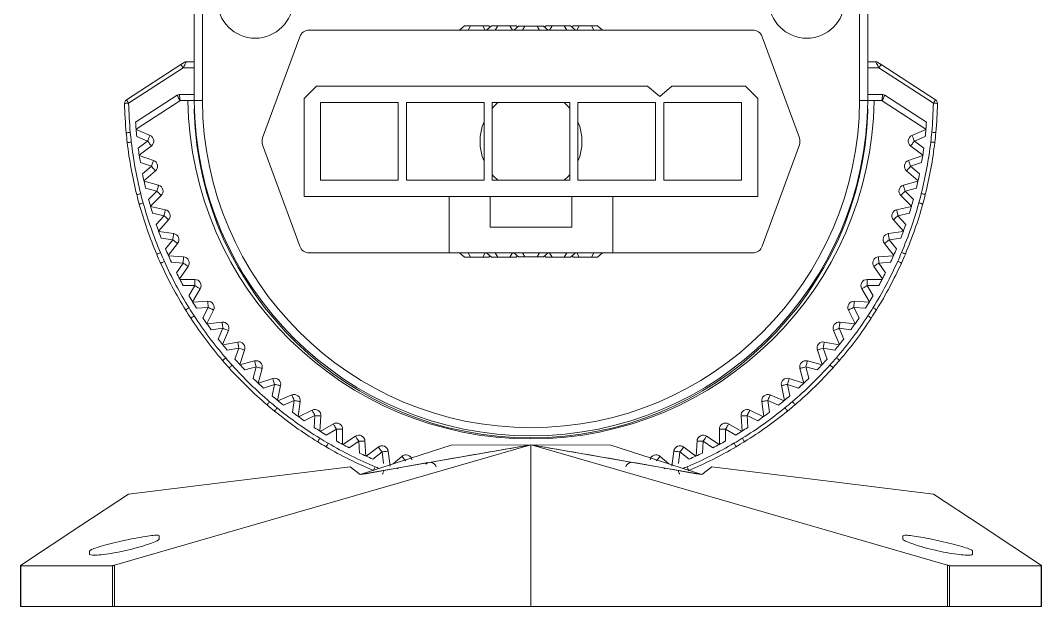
# Model space of a CAD drawing. Header units: inches. Extents: x 0.1 to 20.2, y 3.3 to 17.2.
# Drawn here: x 1.34 to 3.308, y 14.633 to 15.762 of the extents above; entities that cross this region are included whole.
import ezdxf

# ---------------------------------------------------------------- set-up
doc = ezdxf.new("R2010")
doc.units = ezdxf.units.IN
doc.header["$MEASUREMENT"] = 0
doc.layers.add('Graze 2.0 Int', color=7, linetype='Continuous')

msp = doc.modelspace()

# ---------------------------------------------------------------- linework, layer by layer
at = {"layer": 'Graze 2.0 Int', "color": 253, "linetype": 'Continuous', "lineweight": 15}
for p, q in [((1.674707, 15.607432), (1.674707, 15.90863)), ((1.690455, 15.906667), (1.690455, 15.607511)), ((2.956814, 15.607432), (2.956814, 15.906667)), ((2.972562, 15.90863), (2.972562, 15.607432)), ((2.195272, 15.751442), (2.185823, 15.743259)), ((2.195272, 15.751442), (2.207091, 15.751442)), ((2.207091, 15.751442), (2.202367, 15.743259)), ((2.207091, 15.751442), (2.230729, 15.751442)), ((2.230729, 15.751442), (2.235454, 15.743259)), ((2.230729, 15.751442), (2.242548, 15.751442)), ((2.247674, 15.751506), (2.23815, 15.743259)), ((2.245074, 15.749255), (2.242548, 15.751442)), ((2.247674, 15.751506), (2.259473, 15.751506)), ((2.259473, 15.751506), (2.254711, 15.743259)), ((2.259473, 15.751506), (2.283072, 15.751506)), ((2.283072, 15.751506), (2.287833, 15.743259)), ((2.283072, 15.751506), (2.294871, 15.751506)), ((2.299737, 15.751021), (2.290774, 15.743259)), ((2.297584, 15.749156), (2.294871, 15.751506)), ((2.299737, 15.751021), (2.311686, 15.751021)), ((2.311686, 15.751021), (2.307204, 15.743259)), ((2.311686, 15.751021), (2.335583, 15.751021)), ((2.335583, 15.751021), (2.340065, 15.743259)), ((2.335583, 15.751021), (2.347532, 15.751021)), ((2.356495, 15.743259), (2.347532, 15.751021)), ((2.352398, 15.751506), (2.349685, 15.749156)), ((2.352398, 15.751506), (2.364198, 15.751506)), ((2.364198, 15.751506), (2.359436, 15.743259)), ((2.364198, 15.751506), (2.387796, 15.751506)), ((2.387796, 15.751506), (2.392558, 15.743259)), ((2.387796, 15.751506), (2.399595, 15.751506)), ((2.409119, 15.743259), (2.399595, 15.751506)), ((2.404721, 15.751442), (2.402195, 15.749255)), ((2.404721, 15.751442), (2.41654, 15.751442)), ((2.41654, 15.751442), (2.411815, 15.743259)), ((2.41654, 15.751442), (2.440178, 15.751442)), ((2.440178, 15.751442), (2.444903, 15.743259)), ((2.440178, 15.751442), (2.451997, 15.751442)), ((2.461446, 15.743259), (2.451997, 15.751442)), ((1.877954, 15.730355), (1.806438, 15.535474)), ((2.750835, 15.743259), (1.896434, 15.743259)), ((2.840831, 15.535474), (2.769315, 15.730355)), ((1.543901, 15.608851), (1.648885, 15.677028)), ((1.653173, 15.670424), (1.54819, 15.602247)), ((1.648885, 15.677028), (1.654947, 15.680965)), ((1.674707, 15.670424), (1.653173, 15.670424)), ((1.659236, 15.682235), (1.674707, 15.682235)), ((2.972562, 15.682235), (2.988033, 15.682235)), ((2.994096, 15.670424), (2.972562, 15.670424)), ((2.992322, 15.680965), (2.998384, 15.677028)), ((3.09908, 15.602247), (2.994096, 15.670424)), ((2.998384, 15.677028), (3.103368, 15.608851)), ((1.910249, 15.634991), (1.886627, 15.611369)), ((1.910249, 15.634991), (2.548044, 15.634991)), ((2.571666, 15.61517), (2.548044, 15.634991)), ((2.595288, 15.634991), (2.571666, 15.61517)), ((2.595288, 15.634991), (2.73702, 15.634991)), ((2.760642, 15.611369), (2.73702, 15.634991)), ((1.561578, 15.566005), (1.64173, 15.618056)), ((1.646726, 15.607218), (1.562599, 15.552585)), ((1.64173, 15.618056), (1.645738, 15.619243)), ((1.645738, 15.619243), (1.674707, 15.619243)), ((1.64745, 15.607432), (1.646726, 15.607218)), ((1.674707, 15.607432), (1.64745, 15.607432)), ((1.886627, 15.422393), (1.886627, 15.611369)), ((2.760642, 15.611369), (2.760642, 15.422393)), ((2.956814, 15.607432), (2.972562, 15.607432)), ((2.972562, 15.619243), (3.001532, 15.619243)), ((2.999819, 15.607432), (2.972562, 15.607432)), ((3.000543, 15.607218), (2.999819, 15.607432)), ((3.08467, 15.552585), (3.000543, 15.607218)), ((3.001532, 15.619243), (3.005539, 15.618056)), ((3.005539, 15.618056), (3.085691, 15.566005)), ((1.918123, 15.453889), (1.918123, 15.603495)), ((1.918123, 15.603495), (2.067729, 15.603495)), ((2.067729, 15.603495), (2.067729, 15.453889)), ((2.083477, 15.453889), (2.083477, 15.603495)), ((2.083477, 15.603495), (2.233083, 15.603495)), ((2.233083, 15.603495), (2.233083, 15.453889)), ((2.248831, 15.453889), (2.248831, 15.603495)), ((2.248831, 15.603495), (2.398438, 15.603495)), ((2.398438, 15.603495), (2.398438, 15.453889)), ((2.414186, 15.453889), (2.414186, 15.603495)), ((2.414186, 15.603495), (2.563792, 15.603495)), ((2.563792, 15.603495), (2.563792, 15.453889)), ((2.57954, 15.603495), (2.729146, 15.603495)), ((2.57954, 15.453889), (2.57954, 15.603495)), ((2.729146, 15.603495), (2.729146, 15.453889)), ((1.562674, 15.551716), (1.589404, 15.54025)), ((3.057865, 15.54025), (3.084595, 15.551716)), ((1.584748, 15.529395), (1.563947, 15.538318)), ((1.56662, 15.515843), (1.584748, 15.529395)), ((3.083322, 15.538318), (3.062521, 15.529395)), ((3.062521, 15.529395), (3.080649, 15.515843)), ((1.59182, 15.519935), (1.568525, 15.50252)), ((1.806438, 15.52191), (1.877954, 15.327028)), ((2.769315, 15.327028), (2.840831, 15.52191)), ((3.078744, 15.50252), (3.055449, 15.519935)), ((1.568657, 15.501657), (1.596085, 15.491979)), ((3.051184, 15.491979), (3.078613, 15.501657)), ((1.592155, 15.480841), (1.570811, 15.488372)), ((1.574961, 15.466123), (1.592155, 15.480841)), ((1.599836, 15.471869), (1.57774, 15.452954)), ((3.069529, 15.452954), (3.047434, 15.471869)), ((3.076458, 15.488372), (3.055114, 15.480841)), ((3.055114, 15.480841), (3.072308, 15.466123)), ((1.577929, 15.452102), (1.605935, 15.444255)), ((2.067729, 15.453889), (1.918123, 15.453889)), ((2.233083, 15.453889), (2.083477, 15.453889)), ((2.398438, 15.453889), (2.248831, 15.453889)), ((2.563792, 15.453889), (2.414186, 15.453889)), ((2.729146, 15.453889), (2.57954, 15.453889)), ((3.041334, 15.444255), (3.06934, 15.452102)), ((1.602749, 15.432882), (1.580955, 15.438989)), ((1.586563, 15.417061), (1.602749, 15.432882)), ((3.066314, 15.438989), (3.04452, 15.432882)), ((3.04452, 15.432882), (3.060706, 15.417061)), ((1.611005, 15.424436), (1.590206, 15.404105)), ((2.244894, 15.422393), (1.886627, 15.422393)), ((2.166154, 15.314125), (2.166154, 15.422393)), ((2.244894, 15.422393), (2.402375, 15.422393)), ((2.244894, 15.363338), (2.244894, 15.422393)), ((2.760642, 15.422393), (2.402375, 15.422393)), ((2.402375, 15.422393), (2.402375, 15.363338)), ((2.481115, 15.422393), (2.481115, 15.314125)), ((3.057063, 15.404105), (3.036264, 15.424436)), ((1.59045, 15.403267), (1.618913, 15.397285)), ((1.616484, 15.385726), (1.594334, 15.390382)), ((3.028356, 15.397285), (3.056819, 15.403267)), ((3.052935, 15.390382), (3.030785, 15.385726)), ((1.601377, 15.368872), (1.616484, 15.385726)), ((1.625279, 15.377843), (1.605866, 15.356184)), ((3.041403, 15.356184), (3.02199, 15.377843)), ((3.030785, 15.385726), (3.045892, 15.368872)), ((1.606165, 15.355364), (1.634961, 15.351273)), ((2.244894, 15.363338), (2.402375, 15.363338)), ((3.012308, 15.351273), (3.041104, 15.355364)), ((1.6333, 15.339579), (1.610891, 15.342763)), ((1.619338, 15.321765), (1.6333, 15.339579)), ((1.642596, 15.332294), (1.624654, 15.309401)), ((3.022615, 15.309401), (3.004673, 15.332294)), ((3.036378, 15.342763), (3.013969, 15.339579)), ((3.013969, 15.339579), (3.027931, 15.321765)), ((1.896434, 15.314125), (2.166154, 15.314125)), ((2.481115, 15.314125), (2.166154, 15.314125)), ((2.195272, 15.305942), (2.185823, 15.314125)), ((2.207091, 15.305942), (2.202367, 15.314125)), ((2.230729, 15.305942), (2.235454, 15.314125)), ((2.247674, 15.305877), (2.23815, 15.314125)), ((2.259473, 15.305877), (2.254711, 15.314125)), ((2.283072, 15.305877), (2.287833, 15.314125)), ((2.299737, 15.306363), (2.290774, 15.314125)), ((2.311686, 15.306363), (2.307204, 15.314125)), ((2.335583, 15.306363), (2.340065, 15.314125)), ((2.356495, 15.314125), (2.347532, 15.306363)), ((2.364198, 15.305877), (2.359436, 15.314125)), ((2.387796, 15.305877), (2.392558, 15.314125)), ((2.409119, 15.314125), (2.399595, 15.305877)), ((2.41654, 15.305942), (2.411815, 15.314125)), ((2.440178, 15.305942), (2.444903, 15.314125)), ((2.461446, 15.314125), (2.451997, 15.305942)), ((2.481115, 15.314125), (2.750835, 15.314125)), ((1.625007, 15.308603), (1.65401, 15.30642)), ((1.653124, 15.294642), (1.630554, 15.296341)), ((1.640368, 15.275946), (1.653124, 15.294642)), ((2.195272, 15.305942), (2.207091, 15.305942)), ((2.207091, 15.305942), (2.230729, 15.305942)), ((2.230729, 15.305942), (2.242548, 15.305942)), ((2.245074, 15.308129), (2.242548, 15.305942)), ((2.247674, 15.305877), (2.259473, 15.305877)), ((2.259473, 15.305877), (2.283072, 15.305877)), ((2.283072, 15.305877), (2.294871, 15.305877)), ((2.297584, 15.308227), (2.294871, 15.305877)), ((2.299737, 15.306363), (2.311686, 15.306363)), ((2.311686, 15.306363), (2.335583, 15.306363)), ((2.335583, 15.306363), (2.347532, 15.306363)), ((2.352398, 15.305877), (2.349685, 15.308227)), ((2.352398, 15.305877), (2.364198, 15.305877)), ((2.364198, 15.305877), (2.387796, 15.305877)), ((2.387796, 15.305877), (2.399595, 15.305877)), ((2.404721, 15.305942), (2.402195, 15.308129)), ((2.404721, 15.305942), (2.41654, 15.305942)), ((2.41654, 15.305942), (2.440178, 15.305942)), ((2.440178, 15.305942), (2.451997, 15.305942)), ((2.993259, 15.30642), (3.022262, 15.308603)), ((3.016715, 15.296341), (2.994146, 15.294642)), ((2.994146, 15.294642), (3.006902, 15.275946)), ((1.66288, 15.287986), (1.646488, 15.263959)), ((3.000781, 15.263959), (2.984389, 15.287986)), ((1.646892, 15.263186), (1.675976, 15.262921)), ((2.971293, 15.262921), (3.000377, 15.263186)), ((1.675869, 15.251111), (1.653236, 15.251317)), ((1.664374, 15.231613), (1.675869, 15.251111)), ((1.686043, 15.245112), (1.671272, 15.220057)), ((2.975997, 15.220057), (2.961226, 15.245112)), ((2.994033, 15.251317), (2.9714, 15.251111)), ((2.9714, 15.251111), (2.982895, 15.231613)), ((1.671726, 15.219312), (1.700764, 15.220966)), ((2.946505, 15.220966), (2.975543, 15.219312)), ((1.701436, 15.209175), (1.678839, 15.207887)), ((1.691253, 15.188961), (1.701436, 15.209175)), ((1.711984, 15.20386), (1.698898, 15.177885)), ((2.948372, 15.177885), (2.935285, 15.20386)), ((2.945833, 15.209175), (2.956017, 15.188961)), ((2.96843, 15.207887), (2.945833, 15.209175)), ((1.6994, 15.177172), (1.728266, 15.180738)), ((2.919003, 15.180738), (2.947869, 15.177172)), ((1.729714, 15.169016), (1.707252, 15.166241)), ((1.720886, 15.148176), (1.729714, 15.169016)), ((1.74059, 15.16441), (1.729246, 15.137628)), ((2.918024, 15.137628), (2.906679, 15.16441)), ((2.917555, 15.169016), (2.926383, 15.148176)), ((2.940018, 15.166241), (2.917555, 15.169016)), ((1.729794, 15.136949), (1.758362, 15.142412)), ((2.888907, 15.142412), (2.917475, 15.136949)), ((1.76058, 15.130811), (1.738349, 15.12656)), ((1.753146, 15.109433), (1.76058, 15.130811)), ((1.771736, 15.126932), (1.762183, 15.09946)), ((2.885086, 15.09946), (2.875533, 15.126932)), ((2.886689, 15.130811), (2.894123, 15.109433)), ((2.90892, 15.12656), (2.886689, 15.130811)), ((1.762775, 15.098819), (1.79092, 15.106155)), ((2.856349, 15.106155), (2.884494, 15.098819)), ((1.793899, 15.094726), (1.771997, 15.089017)), ((1.787892, 15.072904), (1.793899, 15.094726)), ((1.805287, 15.091591), (1.797567, 15.063549)), ((2.849702, 15.063549), (2.841983, 15.091591)), ((2.85337, 15.094726), (2.859377, 15.072904)), ((2.875272, 15.089017), (2.85337, 15.094726)), ((1.7982, 15.062948), (1.8258, 15.072125)), ((1.829526, 15.060917), (1.808049, 15.053776)), ((1.824972, 15.038747), (1.829526, 15.060917)), ((1.841096, 15.05854), (1.835243, 15.03005)), ((2.812026, 15.03005), (2.806173, 15.05854)), ((2.817743, 15.060917), (2.822297, 15.038747)), ((2.83922, 15.053776), (2.817743, 15.060917)), ((2.821469, 15.072125), (2.849069, 15.062948)), ((1.835914, 15.029492), (1.862848, 15.04047)), ((2.784421, 15.04047), (2.811355, 15.029492)), ((1.867306, 15.029532), (1.846347, 15.02099)), ((1.864224, 15.00711), (1.867306, 15.029532)), ((1.879007, 15.027924), (1.875047, 14.999109)), ((2.772222, 14.999109), (2.768262, 15.027924)), ((2.779963, 15.029532), (2.783045, 15.00711)), ((2.800923, 15.02099), (2.779963, 15.029532)), ((1.875753, 14.998597), (1.901905, 15.011328)), ((1.907074, 15.000708), (1.886724, 14.990802)), ((1.905478, 14.978131), (1.907074, 15.000708)), ((1.918856, 14.999875), (1.916805, 14.970862)), ((2.730464, 14.970862), (2.728413, 14.999875)), ((2.740195, 15.000708), (2.741791, 14.978131)), ((2.760545, 14.990802), (2.740195, 15.000708)), ((2.745365, 15.011328), (2.771516, 14.998597)), ((1.917544, 14.970398), (1.942798, 14.984826)), ((2.704471, 14.984826), (2.729726, 14.970398)), ((1.948657, 14.97457), (1.929005, 14.963343)), ((1.948554, 14.951937), (1.948657, 14.97457)), ((1.960468, 14.974517), (1.960336, 14.945431)), ((1.961103, 14.945017), (1.985351, 14.961079)), ((2.661918, 14.961079), (2.686166, 14.945017)), ((2.686933, 14.945431), (2.686801, 14.974517)), ((2.698612, 14.97457), (2.698715, 14.951937)), ((2.718264, 14.963343), (2.698612, 14.97457)), ((1.991874, 14.951233), (1.973005, 14.938733)), ((1.993264, 14.928642), (1.991874, 14.951233)), ((1.994321, 14.887048), (2.323582, 14.944431)), ((2.170091, 14.944054), (1.994321, 14.887048)), ((2.003663, 14.951958), (2.005449, 14.922928)), ((2.006243, 14.922565), (2.029378, 14.940192)), ((2.323634, 14.94444), (2.170091, 14.944054)), ((2.323628, 14.944439), (2.323582, 14.944431)), ((2.323635, 14.94444), (2.323635, 14.633023)), ((2.323635, 14.94444), (2.477178, 14.944054)), ((2.323687, 14.944431), (2.323641, 14.944439)), ((2.652949, 14.887048), (2.323687, 14.944431)), ((2.477178, 14.944054), (2.652949, 14.887048)), ((2.617891, 14.940192), (2.641026, 14.922565)), ((2.64182, 14.922928), (2.643607, 14.951958)), ((2.655395, 14.951233), (2.654005, 14.928642)), ((2.674264, 14.938733), (2.655395, 14.951233)), ((2.036536, 14.930797), (2.018533, 14.91708)), ((2.039414, 14.908347), (2.036536, 14.930797)), ((2.048251, 14.932299), (2.051949, 14.903449)), ((2.057993, 14.907698), (2.074687, 14.922255)), ((2.572582, 14.922255), (2.589277, 14.907698)), ((2.59532, 14.903449), (2.599018, 14.932299)), ((2.610733, 14.930797), (2.607855, 14.908347)), ((2.628736, 14.91708), (2.610733, 14.930797)), ((1.994321, 14.887048), (1.975384, 14.901858)), ((2.06676, 14.899673), (2.06539, 14.898478)), ((2.581879, 14.898478), (2.580509, 14.899673)), ((2.671885, 14.901858), (2.652949, 14.887048)), ((1.606707, 14.769104), (1.606707, 14.762871)), ((3.040562, 14.762871), (3.040562, 14.769104)), ((1.472849, 14.733689), (1.472849, 14.739946)), ((3.17442, 14.739946), (3.17442, 14.733689)), ((1.339606, 14.711889), (1.339606, 14.633023)), ((1.517255, 14.711763), (1.340496, 14.711763)), ((1.340496, 14.711763), (1.340496, 14.633023)), ((1.517255, 14.633023), (1.517255, 14.711763)), ((1.52108, 14.712434), (1.52108, 14.633023)), ((3.126189, 14.633023), (3.126189, 14.712434)), ((3.130014, 14.711763), (3.130014, 14.633023)), ((3.130014, 14.711763), (3.306773, 14.711763)), ((3.306773, 14.633023), (3.306773, 14.711763)), ((3.307664, 14.711884), (3.307664, 14.711889)), ((3.307664, 14.633023), (3.307664, 14.711884)), ((1.340496, 14.633023), (1.339606, 14.633023)), ((1.517255, 14.633023), (1.340496, 14.633023)), ((1.52108, 14.633023), (1.517255, 14.633023)), ((2.323635, 14.633023), (1.52108, 14.633023)), ((2.323635, 14.633023), (3.126189, 14.633023)), ((3.130014, 14.633023), (3.126189, 14.633023)), ((3.130014, 14.633023), (3.306773, 14.633023)), ((3.307664, 14.633023), (3.306773, 14.633023))]:
    msp.add_line(p, q, dxfattribs=at)
at = {"layer": 'Graze 2.0 Int', "color": 253, "linetype": 'Continuous', "lineweight": 15, "flags": 128}
for points in [[(1.648885, 15.677028), (1.648967, 15.676901), (1.649211, 15.676525), (1.649608, 15.675915), (1.650141, 15.675094), (1.650791, 15.674093), (1.651532, 15.672951), (1.652337, 15.671712), (1.653173, 15.670424)], [(1.659236, 15.682235), (1.659144, 15.682056), (1.65887, 15.681523), (1.658424, 15.680653), (1.657818, 15.679472), (1.65707, 15.678016), (1.656205, 15.67633), (1.655247, 15.674464), (1.654226, 15.672475), (1.653173, 15.670424)], [(2.994096, 15.670424), (2.992913, 15.672728), (2.991776, 15.674944), (2.990728, 15.676986), (2.989809, 15.678776), (2.989055, 15.680245), (2.988495, 15.681336), (2.98815, 15.682008), (2.988033, 15.682235)], [(2.994096, 15.670424), (2.994932, 15.671712), (2.995737, 15.672951), (2.996478, 15.674093), (2.997128, 15.675094), (2.997661, 15.675915), (2.998058, 15.676525), (2.998302, 15.676901), (2.998384, 15.677028)], [(1.543901, 15.608851), (1.543983, 15.608724), (1.544228, 15.608348), (1.544624, 15.607738), (1.545157, 15.606916), (1.545807, 15.605916), (1.546548, 15.604774), (1.547353, 15.603535), (1.54819, 15.602247)], [(1.64173, 15.618056), (1.642704, 15.615941), (1.643642, 15.613908), (1.644506, 15.612034), (1.645263, 15.610392), (1.645884, 15.609044), (1.646346, 15.608043), (1.64663, 15.607426), (1.646726, 15.607218)], [(1.64745, 15.607432), (1.647424, 15.607611), (1.647347, 15.608144), (1.647221, 15.609014), (1.647049, 15.610195), (1.646838, 15.611651), (1.646594, 15.613338), (1.646323, 15.615203), (1.646035, 15.617192), (1.645738, 15.619243)], [(1.690455, 15.607511), (1.687383, 15.607496), (1.684428, 15.607481), (1.681706, 15.607467), (1.679319, 15.607455), (1.677361, 15.607445), (1.675906, 15.607438), (1.67501, 15.607434), (1.674707, 15.607432)], [(3.001532, 15.619243), (3.001234, 15.617192), (3.000946, 15.615203), (3.000675, 15.613338), (3.000431, 15.611651), (3.00022, 15.610195), (3.000048, 15.609014), (2.999922, 15.608144), (2.999845, 15.607611), (2.999819, 15.607432)], [(3.000543, 15.607218), (3.000639, 15.607426), (3.000923, 15.608043), (3.001385, 15.609044), (3.002006, 15.610392), (3.002764, 15.612034), (3.003627, 15.613908), (3.004565, 15.615941), (3.005539, 15.618056)], [(3.103368, 15.608851), (3.103286, 15.608724), (3.103042, 15.608348), (3.102645, 15.607738), (3.102112, 15.606916), (3.101462, 15.605916), (3.100721, 15.604774), (3.099916, 15.603535), (3.09908, 15.602247)], [(1.540317, 15.602094), (1.540468, 15.602097), (1.540916, 15.602106), (1.541644, 15.60212), (1.542623, 15.602139), (1.543816, 15.602162), (1.545177, 15.602188), (1.546654, 15.602217), (1.54819, 15.602247)], [(1.67495, 15.592627), (1.674616, 15.591058), (1.674346, 15.587132)], [(2.972924, 15.587132), (2.972653, 15.591058), (2.972319, 15.592627)], [(3.106952, 15.602094), (3.106801, 15.602097), (3.106353, 15.602106), (3.105625, 15.60212), (3.104646, 15.602139), (3.103453, 15.602162), (3.102092, 15.602188), (3.100615, 15.602217), (3.09908, 15.602247)], [(1.543474, 15.545403), (1.543624, 15.545417), (1.54407, 15.545458), (1.544795, 15.545525), (1.54577, 15.545615), (1.546958, 15.545724), (1.548314, 15.545849), (1.549785, 15.545985), (1.551314, 15.546125)], [(1.589404, 15.54025), (1.589314, 15.540041), (1.589049, 15.539423), (1.588619, 15.53842), (1.58804, 15.53707), (1.587334, 15.535426), (1.58653, 15.533549), (1.585656, 15.531513), (1.584748, 15.529395)], [(1.584748, 15.529395), (1.586127, 15.52755), (1.587454, 15.525775), (1.588677, 15.52414), (1.589748, 15.522706), (1.590628, 15.52153), (1.591282, 15.520656), (1.591684, 15.520117), (1.59182, 15.519935)], [(3.055449, 15.519935), (3.055585, 15.520117), (3.055988, 15.520656), (3.056641, 15.52153), (3.057521, 15.522706), (3.058592, 15.52414), (3.059815, 15.525775), (3.061142, 15.52755), (3.062521, 15.529395)], [(3.062521, 15.529395), (3.061613, 15.531513), (3.06074, 15.533549), (3.059935, 15.535426), (3.059229, 15.53707), (3.05865, 15.53842), (3.05822, 15.539423), (3.057955, 15.540041), (3.057865, 15.54025)], [(3.103824, 15.545713), (3.103673, 15.545727), (3.103227, 15.545768), (3.102503, 15.545834), (3.101528, 15.545924), (3.100339, 15.546032), (3.098984, 15.546157), (3.097513, 15.546292), (3.095983, 15.546432)], [(1.545437, 15.526584), (1.545587, 15.526602), (1.546032, 15.526654), (1.546755, 15.526738), (1.547727, 15.526851), (1.548913, 15.526989), (1.550265, 15.527147), (1.551732, 15.527318), (1.553258, 15.527496)], [(3.101868, 15.526893), (3.101718, 15.52691), (3.101273, 15.526962), (3.10055, 15.527046), (3.099578, 15.527159), (3.098392, 15.527296), (3.09704, 15.527453), (3.095573, 15.527624), (3.094047, 15.527801)], [(1.596085, 15.491979), (1.596009, 15.491765), (1.595786, 15.491132), (1.595422, 15.490102), (1.594934, 15.488717), (1.594338, 15.487029), (1.593659, 15.485104), (1.592921, 15.483014), (1.592155, 15.480841)], [(3.055114, 15.480841), (3.054348, 15.483014), (3.05361, 15.485104), (3.052931, 15.487029), (3.052335, 15.488717), (3.051847, 15.490102), (3.051484, 15.491132), (3.05126, 15.491765), (3.051184, 15.491979)], [(1.592155, 15.480841), (1.593653, 15.479091), (1.595094, 15.477408), (1.596422, 15.475857), (1.597586, 15.474497), (1.598541, 15.473381), (1.599251, 15.472552), (1.599688, 15.472041), (1.599836, 15.471869)], [(3.047434, 15.471869), (3.047581, 15.472041), (3.048018, 15.472552), (3.048728, 15.473381), (3.049683, 15.474497), (3.050847, 15.475857), (3.052175, 15.477408), (3.053616, 15.479091), (3.055114, 15.480841)], [(1.605935, 15.444255), (1.605874, 15.444037), (1.605693, 15.443389), (1.605398, 15.442338), (1.605002, 15.440924), (1.604519, 15.439201), (1.603968, 15.437234), (1.603371, 15.435101), (1.602749, 15.432882)], [(1.602749, 15.432882), (1.60436, 15.431234), (1.605908, 15.42965), (1.607336, 15.42819), (1.608587, 15.42691), (1.609614, 15.425859), (1.610377, 15.425079), (1.610846, 15.424598), (1.611005, 15.424436)], [(3.036264, 15.424436), (3.036423, 15.424598), (3.036893, 15.425079), (3.037656, 15.425859), (3.038682, 15.42691), (3.039933, 15.42819), (3.041361, 15.42965), (3.04291, 15.431234), (3.04452, 15.432882)], [(3.04452, 15.432882), (3.043899, 15.435101), (3.043301, 15.437234), (3.04275, 15.439201), (3.042267, 15.440924), (3.041871, 15.442338), (3.041576, 15.443389), (3.041395, 15.444037), (3.041334, 15.444255)], [(1.563811, 15.426262), (1.563958, 15.426299), (1.564393, 15.426408), (1.565098, 15.426586), (1.566048, 15.426825), (1.567205, 15.427115), (1.568526, 15.427447), (1.569958, 15.427807), (1.571448, 15.428182)], [(1.568646, 15.407969), (1.568792, 15.40801), (1.569223, 15.408129), (1.569925, 15.408324), (1.570868, 15.408585), (1.572018, 15.408904), (1.57333, 15.409268), (1.574753, 15.409662), (1.576234, 15.410073)], [(3.078706, 15.408269), (3.078561, 15.408309), (3.078129, 15.408429), (3.077427, 15.408623), (3.076484, 15.408884), (3.075334, 15.409202), (3.074022, 15.409566), (3.072598, 15.40996), (3.071118, 15.410369)], [(3.083533, 15.426564), (3.083387, 15.426601), (3.082952, 15.42671), (3.082246, 15.426887), (3.081297, 15.427125), (3.080139, 15.427416), (3.078819, 15.427747), (3.077386, 15.428107), (3.075896, 15.428481)], [(1.618913, 15.397285), (1.618867, 15.397063), (1.618728, 15.396405), (1.618504, 15.395337), (1.618202, 15.393899), (1.617834, 15.392148), (1.617414, 15.390149), (1.616958, 15.387981), (1.616484, 15.385726)], [(3.030785, 15.385726), (3.030311, 15.387981), (3.029856, 15.390149), (3.029436, 15.392148), (3.029067, 15.393899), (3.028765, 15.395337), (3.028541, 15.396405), (3.028403, 15.397063), (3.028356, 15.397285)], [(1.616484, 15.385726), (1.6182, 15.384188), (1.61985, 15.38271), (1.62137, 15.381347), (1.622703, 15.380152), (1.623797, 15.379172), (1.62461, 15.378443), (1.62511, 15.377995), (1.625279, 15.377843)], [(3.02199, 15.377843), (3.022159, 15.377995), (3.022659, 15.378443), (3.023472, 15.379172), (3.024566, 15.380152), (3.025899, 15.381347), (3.027419, 15.38271), (3.029069, 15.384188), (3.030785, 15.385726)], [(1.634961, 15.351273), (1.634929, 15.351048), (1.634835, 15.350383), (1.634681, 15.349302), (1.634475, 15.347848), (1.634223, 15.346076), (1.633936, 15.344054), (1.633624, 15.341861), (1.6333, 15.339579)], [(3.013969, 15.339579), (3.013645, 15.341861), (3.013333, 15.344054), (3.013046, 15.346076), (3.012794, 15.347848), (3.012588, 15.349302), (3.012434, 15.350383), (3.01234, 15.351048), (3.012308, 15.351273)], [(1.6333, 15.339579), (1.635113, 15.338158), (1.636857, 15.336791), (1.638465, 15.335531), (1.639873, 15.334427), (1.641029, 15.333521), (1.641888, 15.332848), (1.642417, 15.332434), (1.642596, 15.332294)], [(3.004673, 15.332294), (3.004852, 15.332434), (3.005381, 15.332848), (3.00624, 15.333521), (3.007396, 15.334427), (3.008805, 15.335531), (3.010412, 15.336791), (3.012156, 15.338158), (3.013969, 15.339579)], [(1.602235, 15.311662), (1.602374, 15.311721), (1.602787, 15.311896), (1.603457, 15.31218), (1.604358, 15.312562), (1.605457, 15.313027), (1.60671, 15.313558), (1.60807, 15.314134), (1.609485, 15.314733)], [(3.045156, 15.311948), (3.045016, 15.312007), (3.044604, 15.312182), (3.043934, 15.312466), (3.043032, 15.312847), (3.041933, 15.313312), (3.040679, 15.313843), (3.039319, 15.314418), (3.037904, 15.315017)], [(1.609825, 15.29433), (1.609963, 15.294392), (1.610372, 15.294577), (1.611035, 15.294877), (1.611927, 15.29528), (1.613014, 15.295772), (1.614254, 15.296333), (1.6156, 15.296942), (1.616999, 15.297575)], [(1.65401, 15.30642), (1.653993, 15.306193), (1.653943, 15.305523), (1.653861, 15.304435), (1.65375, 15.30297), (1.653616, 15.301185), (1.653463, 15.299149), (1.653297, 15.29694), (1.653124, 15.294642)], [(1.653124, 15.294642), (1.655027, 15.293343), (1.656857, 15.292095), (1.658544, 15.290944), (1.660023, 15.289935), (1.661236, 15.289107), (1.662137, 15.288492), (1.662693, 15.288113), (1.66288, 15.287986)], [(2.984389, 15.287986), (2.984576, 15.288113), (2.985132, 15.288492), (2.986033, 15.289107), (2.987247, 15.289935), (2.988725, 15.290944), (2.990412, 15.292095), (2.992242, 15.293343), (2.994146, 15.294642)], [(2.994146, 15.294642), (2.993973, 15.29694), (2.993806, 15.299149), (2.993653, 15.301185), (2.993519, 15.30297), (2.993408, 15.304435), (2.993327, 15.305523), (2.993276, 15.306193), (2.993259, 15.30642)], [(3.037572, 15.294613), (3.037434, 15.294675), (3.037026, 15.29486), (3.036363, 15.29516), (3.03547, 15.295563), (3.034383, 15.296054), (3.033142, 15.296615), (3.031796, 15.297223), (3.030397, 15.297856)], [(1.675976, 15.262921), (1.675974, 15.262694), (1.675968, 15.262022), (1.675958, 15.260931), (1.675945, 15.259462), (1.675928, 15.257672), (1.67591, 15.25563), (1.67589, 15.253415), (1.675869, 15.251111)], [(2.9714, 15.251111), (2.971379, 15.253415), (2.971359, 15.25563), (2.971341, 15.257672), (2.971324, 15.259462), (2.971311, 15.260931), (2.971301, 15.262022), (2.971295, 15.262694), (2.971293, 15.262921)], [(1.675869, 15.251111), (1.677854, 15.24994), (1.679762, 15.248815), (1.681521, 15.247778), (1.683063, 15.246869), (1.684328, 15.246123), (1.685269, 15.245569), (1.685848, 15.245227), (1.686043, 15.245112)], [(2.961226, 15.245112), (2.961422, 15.245227), (2.962, 15.245569), (2.962941, 15.246123), (2.964206, 15.246869), (2.965748, 15.247778), (2.967507, 15.248815), (2.969416, 15.24994), (2.9714, 15.251111)], [(1.700764, 15.220966), (1.700777, 15.22074), (1.700815, 15.220069), (1.700877, 15.218979), (1.700961, 15.217513), (1.701063, 15.215726), (1.701179, 15.213687), (1.701305, 15.211475), (1.701436, 15.209175)], [(2.945833, 15.209175), (2.945964, 15.211475), (2.94609, 15.213687), (2.946206, 15.215726), (2.946308, 15.217513), (2.946392, 15.218979), (2.946454, 15.220069), (2.946492, 15.22074), (2.946505, 15.220966)], [(1.657828, 15.204335), (1.657957, 15.204415), (1.658338, 15.204651), (1.658956, 15.205035), (1.659788, 15.205551), (1.660802, 15.20618), (1.661959, 15.206897), (1.663214, 15.207676), (1.66452, 15.208485)], [(1.701436, 15.209175), (1.703494, 15.208138), (1.705473, 15.207141), (1.707296, 15.206222), (1.708895, 15.205417), (1.710206, 15.204756), (1.711181, 15.204265), (1.711781, 15.203962), (1.711984, 15.20386)], [(2.935285, 15.20386), (2.935488, 15.203962), (2.936088, 15.204265), (2.937063, 15.204756), (2.938375, 15.205417), (2.939973, 15.206222), (2.941797, 15.207141), (2.943775, 15.208138), (2.945833, 15.209175)], [(2.989604, 15.204599), (2.989476, 15.204679), (2.989095, 15.204915), (2.988476, 15.205298), (2.987644, 15.205814), (2.98663, 15.206442), (2.985472, 15.207159), (2.984217, 15.207937), (2.982911, 15.208746)], [(1.667995, 15.188377), (1.668121, 15.18846), (1.668496, 15.188705), (1.669105, 15.189104), (1.669925, 15.18964), (1.670923, 15.190293), (1.672062, 15.191038), (1.673298, 15.191847), (1.674584, 15.192688)], [(1.728266, 15.180738), (1.728294, 15.180513), (1.728376, 15.179846), (1.72851, 15.178763), (1.72869, 15.177305), (1.72891, 15.175529), (1.72916, 15.173502), (1.729432, 15.171303), (1.729714, 15.169016)], [(2.917555, 15.169016), (2.917837, 15.171303), (2.918109, 15.173502), (2.91836, 15.175529), (2.918579, 15.177305), (2.918759, 15.178763), (2.918893, 15.179846), (2.918975, 15.180513), (2.919003, 15.180738)], [(2.979445, 15.188638), (2.979318, 15.18872), (2.978943, 15.188965), (2.978334, 15.189364), (2.977514, 15.189899), (2.976516, 15.190552), (2.975376, 15.191297), (2.97414, 15.192105), (2.972854, 15.192945)], [(1.729714, 15.169016), (1.731836, 15.168118), (1.733876, 15.167254), (1.735756, 15.166457), (1.737404, 15.165759), (1.738757, 15.165186), (1.739762, 15.16476), (1.740381, 15.164498), (1.74059, 15.16441)], [(2.906679, 15.16441), (2.906888, 15.164498), (2.907507, 15.16476), (2.908512, 15.165186), (2.909865, 15.165759), (2.911513, 15.166457), (2.913393, 15.167254), (2.915433, 15.168118), (2.917555, 15.169016)], [(1.758362, 15.142412), (1.758404, 15.142189), (1.758531, 15.141529), (1.758736, 15.140457), (1.759011, 15.139014), (1.759348, 15.137257), (1.759731, 15.135251), (1.760147, 15.133075), (1.76058, 15.130811)], [(2.886689, 15.130811), (2.887122, 15.133075), (2.887538, 15.135251), (2.887922, 15.137257), (2.888258, 15.139014), (2.888534, 15.140457), (2.888739, 15.141529), (2.888865, 15.142189), (2.888907, 15.142412)], [(1.76058, 15.130811), (1.762757, 15.130055), (1.764849, 15.129327), (1.766778, 15.128656), (1.768468, 15.128068), (1.769856, 15.127586), (1.770887, 15.127228), (1.771522, 15.127007), (1.771736, 15.126932)], [(2.875533, 15.126932), (2.875748, 15.127007), (2.876382, 15.127228), (2.877413, 15.127586), (2.878801, 15.128068), (2.880491, 15.128656), (2.88242, 15.129327), (2.884513, 15.130055), (2.886689, 15.130811)], [(1.729265, 15.106842), (1.72938, 15.106941), (1.729719, 15.107233), (1.730271, 15.107707), (1.731014, 15.108345), (1.73192, 15.109122), (1.732952, 15.110009), (1.734073, 15.110971), (1.735238, 15.111972)], [(1.741765, 15.092637), (1.741877, 15.092739), (1.74221, 15.093039), (1.74275, 15.093526), (1.743478, 15.094182), (1.744364, 15.094981), (1.745375, 15.095892), (1.746472, 15.096881), (1.747613, 15.09791)], [(1.79092, 15.106155), (1.790977, 15.105935), (1.791147, 15.105285), (1.791422, 15.104229), (1.791793, 15.102808), (1.792244, 15.101076), (1.792759, 15.0991), (1.793318, 15.096956), (1.793899, 15.094726)], [(2.85337, 15.094726), (2.853951, 15.096956), (2.85451, 15.0991), (2.855025, 15.101076), (2.855476, 15.102808), (2.855847, 15.104229), (2.856122, 15.105285), (2.856292, 15.105935), (2.856349, 15.106155)], [(2.905713, 15.092868), (2.9056, 15.09297), (2.905267, 15.093269), (2.904727, 15.093756), (2.903999, 15.094412), (2.903113, 15.095211), (2.902101, 15.096122), (2.901004, 15.09711), (2.899863, 15.098139)], [(2.918206, 15.107077), (2.918092, 15.107176), (2.917752, 15.107468), (2.917199, 15.107942), (2.916456, 15.108579), (2.915551, 15.109356), (2.914518, 15.110243), (2.913397, 15.111205), (2.912231, 15.112205)], [(1.793899, 15.094726), (1.796121, 15.094114), (1.798257, 15.093526), (1.800226, 15.092984), (1.801951, 15.092509), (1.803367, 15.092119), (1.80442, 15.09183), (1.805068, 15.091651), (1.805287, 15.091591)], [(2.841983, 15.091591), (2.842201, 15.091651), (2.842849, 15.09183), (2.843902, 15.092119), (2.845318, 15.092509), (2.847043, 15.092984), (2.849012, 15.093526), (2.851148, 15.094114), (2.85337, 15.094726)], [(1.8258, 15.072125), (1.825871, 15.071909), (1.826083, 15.071272), (1.826428, 15.070236), (1.826891, 15.068842), (1.827456, 15.067144), (1.8281, 15.065206), (1.828799, 15.063104), (1.829526, 15.060917)], [(1.829526, 15.060917), (1.831783, 15.060453), (1.833954, 15.060008), (1.835954, 15.059597), (1.837707, 15.059236), (1.839146, 15.058941), (1.840215, 15.058721), (1.840873, 15.058586), (1.841096, 15.05854)], [(2.806173, 15.05854), (2.806396, 15.058586), (2.807054, 15.058721), (2.808123, 15.058941), (2.809562, 15.059236), (2.811315, 15.059597), (2.813315, 15.060008), (2.815486, 15.060453), (2.817743, 15.060917)], [(2.817743, 15.060917), (2.81847, 15.063104), (2.819169, 15.065206), (2.819813, 15.067144), (2.820378, 15.068842), (2.820841, 15.070236), (2.821186, 15.071272), (2.821398, 15.071909), (2.821469, 15.072125)], [(1.862848, 15.04047), (1.862934, 15.04026), (1.863188, 15.039637), (1.8636, 15.038626), (1.864154, 15.037266), (1.86483, 15.035609), (1.8656, 15.033718), (1.866436, 15.031666), (1.867306, 15.029532)], [(2.779963, 15.029532), (2.780833, 15.031666), (2.781669, 15.033718), (2.78244, 15.035609), (2.783115, 15.037266), (2.783669, 15.038626), (2.784081, 15.039637), (2.784335, 15.04026), (2.784421, 15.04047)], [(1.814852, 15.021492), (1.81495, 15.021607), (1.815241, 15.021948), (1.815713, 15.022501), (1.816349, 15.023246), (1.817124, 15.024153), (1.818008, 15.025189), (1.818967, 15.026312), (1.819965, 15.02748)], [(1.867306, 15.029532), (1.869589, 15.029218), (1.871784, 15.028917), (1.873807, 15.028639), (1.87558, 15.028395), (1.877035, 15.028195), (1.878116, 15.028046), (1.878782, 15.027955), (1.879007, 15.027924)], [(2.768262, 15.027924), (2.768487, 15.027955), (2.769153, 15.028046), (2.770234, 15.028195), (2.771689, 15.028395), (2.773462, 15.028639), (2.775485, 15.028917), (2.77768, 15.029218), (2.779963, 15.029532)], [(2.832654, 15.021694), (2.832556, 15.021809), (2.832265, 15.02215), (2.831792, 15.022703), (2.831156, 15.023447), (2.83038, 15.024354), (2.829496, 15.025389), (2.828536, 15.026512), (2.827538, 15.02768)], [(1.829388, 15.009379), (1.829483, 15.009496), (1.829766, 15.009844), (1.830225, 15.010409), (1.830843, 15.011169), (1.831595, 15.012094), (1.832454, 15.013151), (1.833386, 15.014297), (1.834355, 15.015489)], [(1.901905, 15.011328), (1.902004, 15.011124), (1.902298, 15.010519), (1.902776, 15.009538), (1.903419, 15.008217), (1.904202, 15.006608), (1.905096, 15.004772), (1.906066, 15.00278), (1.907074, 15.000708)], [(1.907074, 15.000708), (1.909373, 15.000546), (1.911583, 15.000389), (1.91362, 15.000245), (1.915405, 15.000119), (1.91687, 15.000016), (1.917959, 14.999939), (1.918629, 14.999891), (1.918856, 14.999875)], [(2.728413, 14.999875), (2.72864, 14.999891), (2.72931, 14.999939), (2.730399, 15.000016), (2.731864, 15.000119), (2.733649, 15.000245), (2.735686, 15.000389), (2.737896, 15.000546), (2.740195, 15.000708)], [(2.740195, 15.000708), (2.741203, 15.00278), (2.742173, 15.004772), (2.743067, 15.006608), (2.74385, 15.008217), (2.744493, 15.009538), (2.744971, 15.010519), (2.745265, 15.011124), (2.745365, 15.011328)], [(2.818123, 15.009575), (2.818027, 15.009693), (2.817744, 15.01004), (2.817285, 15.010605), (2.816667, 15.011364), (2.815914, 15.01229), (2.815055, 15.013346), (2.814123, 15.014491), (2.813153, 15.015683)], [(1.942798, 14.984826), (1.942911, 14.984629), (1.943244, 14.984045), (1.943786, 14.983097), (1.944514, 14.981822), (1.945402, 14.980268), (1.946415, 14.978495), (1.947514, 14.976571), (1.948657, 14.97457)], [(2.698612, 14.97457), (2.699755, 14.976571), (2.700854, 14.978495), (2.701867, 14.980268), (2.702755, 14.981822), (2.703483, 14.983097), (2.704025, 14.984045), (2.704358, 14.984629), (2.704471, 14.984826)], [(1.948657, 14.97457), (1.950961, 14.97456), (1.953177, 14.97455), (1.955219, 14.974541), (1.957009, 14.974532), (1.958478, 14.974526), (1.959569, 14.974521), (1.960241, 14.974518), (1.960468, 14.974517)], [(1.985351, 14.961079), (1.985477, 14.96089), (1.985848, 14.96033), (1.98645, 14.95942), (1.987262, 14.958195), (1.98825, 14.956703), (1.989378, 14.955001), (1.990601, 14.953154), (1.991874, 14.951233)], [(2.655395, 14.951233), (2.656668, 14.953154), (2.657891, 14.955001), (2.659019, 14.956703), (2.660007, 14.958195), (2.660819, 14.95942), (2.661421, 14.96033), (2.661793, 14.96089), (2.661918, 14.961079)], [(2.686801, 14.974517), (2.687028, 14.974518), (2.6877, 14.974521), (2.688792, 14.974526), (2.69026, 14.974532), (2.69205, 14.974541), (2.694092, 14.97455), (2.696308, 14.97456), (2.698612, 14.97457)], [(2.323633, 14.94444), (1.874203, 14.814517), (1.52108, 14.712434)], [(1.912543, 14.950326), (1.912622, 14.950455), (1.912857, 14.950836), (1.913239, 14.951456), (1.913753, 14.952289), (1.914379, 14.953305), (1.915093, 14.954464), (1.915868, 14.955721), (1.916674, 14.957029)], [(1.928769, 14.940593), (1.928845, 14.940724), (1.929071, 14.941111), (1.929437, 14.941739), (1.929931, 14.942585), (1.930532, 14.943616), (1.931218, 14.944791), (1.931963, 14.946067), (1.932737, 14.947394)], [(1.991874, 14.951233), (1.994174, 14.951374), (1.996385, 14.951511), (1.998423, 14.951636), (2.00021, 14.951746), (2.001676, 14.951836), (2.002765, 14.951903), (2.003436, 14.951944), (2.003663, 14.951958)], [(2.029378, 14.940192), (2.029516, 14.940012), (2.029923, 14.939477), (2.030584, 14.938609), (2.031475, 14.93744), (2.032559, 14.936017), (2.033797, 14.934392), (2.03514, 14.93263), (2.036536, 14.930797)], [(2.323636, 14.94444), (2.773066, 14.814517), (3.126189, 14.712434)], [(2.610733, 14.930797), (2.61213, 14.93263), (2.613472, 14.934392), (2.61471, 14.936017), (2.615795, 14.93744), (2.616685, 14.938609), (2.617346, 14.939477), (2.617754, 14.940012), (2.617891, 14.940192)], [(2.643607, 14.951958), (2.643833, 14.951944), (2.644504, 14.951903), (2.645593, 14.951836), (2.647059, 14.951746), (2.648846, 14.951636), (2.650884, 14.951511), (2.653095, 14.951374), (2.655395, 14.951233)], [(2.718769, 14.94075), (2.718693, 14.940881), (2.718467, 14.941268), (2.7181, 14.941896), (2.717606, 14.942741), (2.717004, 14.943772), (2.716318, 14.944947), (2.715573, 14.946223), (2.714798, 14.947549)], [(2.734991, 14.950489), (2.734912, 14.950618), (2.734676, 14.950999), (2.734294, 14.951619), (2.73378, 14.952452), (2.733154, 14.953468), (2.732439, 14.954626), (2.731663, 14.955883), (2.730857, 14.957191)], [(2.036536, 14.930797), (2.038822, 14.93109), (2.041019, 14.931372), (2.043045, 14.931632), (2.04482, 14.931859), (2.046277, 14.932046), (2.047359, 14.932185), (2.048026, 14.93227), (2.048251, 14.932299)], [(2.074687, 14.922255), (2.074836, 14.922084), (2.075278, 14.921577), (2.075995, 14.920754), (2.07696, 14.919647), (2.078137, 14.918298), (2.079479, 14.916759), (2.080935, 14.915089), (2.082449, 14.913352)], [(2.56482, 14.913352), (2.566334, 14.915089), (2.56779, 14.916759), (2.569132, 14.918298), (2.570309, 14.919647), (2.571274, 14.920754), (2.571991, 14.921577), (2.572433, 14.922084), (2.572582, 14.922255)], [(2.599018, 14.932299), (2.599243, 14.93227), (2.59991, 14.932185), (2.600992, 14.932046), (2.602449, 14.931859), (2.604224, 14.931632), (2.60625, 14.931372), (2.608448, 14.93109), (2.610733, 14.930797)], [(1.547652, 14.849558), (1.787182, 14.878846), (1.975384, 14.901858)], [(2.020023, 14.89503), (2.020081, 14.89517), (2.020255, 14.895583), (2.020537, 14.896254), (2.020917, 14.897156), (2.021379, 14.898256), (2.021906, 14.899511), (2.022479, 14.900873), (2.023074, 14.902289)], [(2.12108, 14.907345), (2.123531, 14.909217), (2.124571, 14.909748)], [(2.627533, 14.895151), (2.627474, 14.89529), (2.627301, 14.895703), (2.627018, 14.896374), (2.626638, 14.897277), (2.626176, 14.898376), (2.625648, 14.899631), (2.625075, 14.900993), (2.624479, 14.902408)], [(3.099617, 14.849558), (2.860087, 14.878846), (2.671885, 14.901858)], [(2.037552, 14.887909), (2.037608, 14.88805), (2.037771, 14.888467), (2.038037, 14.889145), (2.038395, 14.890056), (2.03883, 14.891167), (2.039327, 14.892434), (2.039867, 14.893809), (2.040362, 14.895072)], [(2.610006, 14.888023), (2.60995, 14.888163), (2.609786, 14.88858), (2.609521, 14.889258), (2.609163, 14.890169), (2.608726, 14.89128), (2.608229, 14.892547), (2.607689, 14.893922), (2.607262, 14.89501)], [(1.339652, 14.71194), (1.456132, 14.789006), (1.547652, 14.849558)], [(3.307617, 14.71194), (3.191137, 14.789006), (3.099617, 14.849558)]]:
    msp.add_lwpolyline(points, dxfattribs=at)
at = {"layer": 'Graze 2.0 Int', "color": 253, "linetype": 'Continuous', "lineweight": 15}
for centre in [(1.792138, 15.800345), (2.855131, 15.800345)]:
    msp.add_circle(centre, 0.072835, dxfattribs=at)
for centre, radius, start, end in [((1.896434, 15.723574), 0.019685, 90, 159.848253), ((2.750835, 15.723574), 0.019685, 20.151747, 90), ((1.659236, 15.674361), 0.007874, 90, 123), ((2.988033, 15.674361), 0.007874, 57, 90), ((1.54819, 15.602247), 0.007874, 123, 181.110226), ((2.323635, 15.617275), 0.661417, 180.852647, 359.147353), ((2.323635, 15.610699), 0.648936, 180.28842, 359.71158), ((2.323635, 15.610699), 0.633188, 180.28842, 359.704407), ((3.09908, 15.602247), 0.007874, 358.889774, 57), ((2.323635, 15.617275), 0.783465, 181.110226, 185.26345), ((2.323635, 15.617275), 0.775591, 181.110226, 185.26345), ((2.323635, 15.607432), 0.649606, 181.790785, 358.209215), ((2.323635, 15.528692), 0.098203, 130.384023, 139.615977), ((2.323635, 15.528692), 0.098203, 40.384023, 49.615977), ((2.323635, 15.617275), 0.775591, 354.759296, 358.889774), ((2.323635, 15.617275), 0.783465, 354.759296, 358.889774), ((2.323635, 15.617275), 0.76378, 183.84897, 185.933638), ((2.323635, 15.528692), 0.098203, 157.232218, 202.767782), ((2.323635, 15.528692), 0.098203, 337.232218, 22.767782), ((2.323635, 15.617275), 0.76378, 354.066362, 356.15103), ((2.323635, 15.617275), 0.783465, 185.26345, 186.647189), ((2.323635, 15.617275), 0.775591, 185.26345, 186.647189), ((1.584748, 15.529395), 0.011811, 306.782609, 66.782609), ((1.824918, 15.528692), 0.019685, 159.848253, 200.151747), ((2.822351, 15.528692), 0.019685, 339.848253, 20.151747), ((3.062521, 15.529395), 0.011811, 113.217391, 233.217391), ((2.323635, 15.617275), 0.775591, 353.375505, 354.759296), ((2.323635, 15.617275), 0.783465, 353.375505, 354.759296), ((2.323635, 15.617275), 0.783465, 186.647189, 194.111203), ((2.323635, 15.617275), 0.775591, 186.647189, 194.111203), ((2.323635, 15.617275), 0.76378, 187.631579, 189.716247), ((2.323635, 15.617275), 0.775591, 345.911547, 353.375505), ((2.323635, 15.617275), 0.76378, 350.283753, 352.368421), ((2.323635, 15.617275), 0.783465, 345.911547, 353.375505), ((1.592155, 15.480841), 0.011811, 310.565217, 70.565217), ((3.055114, 15.480841), 0.011811, 109.434783, 229.434783), ((2.323635, 15.617275), 0.76378, 191.414188, 193.498856), ((2.323635, 15.528692), 0.098203, 220.384023, 229.615977), ((2.323635, 15.528692), 0.098203, 310.384023, 319.615977), ((2.323635, 15.617275), 0.76378, 346.501144, 348.585812), ((1.602749, 15.432882), 0.011811, 314.347826, 74.347826), ((3.04452, 15.432882), 0.011811, 105.652174, 225.652174), ((2.323635, 15.617275), 0.783465, 194.111203, 195.494958), ((2.323635, 15.617275), 0.775591, 194.111203, 195.494958), ((2.323635, 15.617275), 0.775591, 195.494958, 202.959376), ((2.323635, 15.617275), 0.76378, 195.196796, 197.281465), ((2.323635, 15.617275), 0.775591, 337.063369, 344.527787), ((2.323635, 15.617275), 0.76378, 342.718535, 344.803204), ((2.323635, 15.617275), 0.775591, 344.527787, 345.911547), ((2.323635, 15.617275), 0.783465, 344.527787, 345.911547), ((2.323635, 15.617275), 0.783465, 195.494958, 202.959376), ((1.616484, 15.385726), 0.011811, 318.130435, 78.130435), ((3.030785, 15.385726), 0.011811, 101.869565, 221.869565), ((2.323635, 15.617275), 0.783465, 337.063369, 344.527787), ((2.323635, 15.617275), 0.76378, 198.979405, 201.064073), ((1.6333, 15.339579), 0.011811, 321.913043, 81.913043), ((3.013969, 15.339579), 0.011811, 98.086957, 218.086957), ((2.323635, 15.617275), 0.76378, 338.935927, 341.020595), ((2.323635, 15.617275), 0.783465, 202.959376, 204.343169), ((2.323635, 15.617275), 0.775591, 202.959376, 204.343169), ((2.323635, 15.617275), 0.76378, 202.762014, 204.846682), ((1.896434, 15.33381), 0.019685, 200.151747, 270), ((2.750835, 15.33381), 0.019685, 270, 339.848253), ((2.323635, 15.617275), 0.76378, 335.153318, 337.237986), ((2.323635, 15.617275), 0.775591, 335.679576, 337.063369), ((2.323635, 15.617275), 0.783465, 335.679576, 337.063369), ((2.323635, 15.617275), 0.783465, 204.343169, 211.807588), ((2.323635, 15.617275), 0.775591, 204.343169, 211.807588), ((1.653124, 15.294642), 0.011811, 325.695652, 85.695652), ((2.994146, 15.294642), 0.011811, 94.304348, 214.304348), ((2.323635, 15.617275), 0.775591, 328.215101, 335.679576), ((2.323635, 15.617275), 0.783465, 328.215101, 335.679576), ((2.323635, 15.617275), 0.76378, 206.544622, 208.629291), ((2.323635, 15.617275), 0.76378, 331.370709, 333.455378), ((1.675869, 15.251111), 0.011811, 329.478261, 89.478261), ((2.9714, 15.251111), 0.011811, 90.521739, 210.521739), ((2.323635, 15.617275), 0.76378, 210.327231, 212.411899), ((1.701436, 15.209175), 0.011811, 333.26087, 93.26087), ((2.945833, 15.209175), 0.011811, 86.73913, 206.73913), ((2.323635, 15.617275), 0.76378, 327.588101, 329.672769), ((2.323635, 15.617275), 0.783465, 211.807588, 213.191348), ((2.323635, 15.617275), 0.775591, 211.807588, 213.191348), ((2.323635, 15.617275), 0.775591, 326.831403, 328.215101), ((2.323635, 15.617275), 0.783465, 326.831403, 328.215101), ((2.323635, 15.617275), 0.783465, 213.191348, 220.655305), ((2.323635, 15.617275), 0.775591, 213.191348, 220.655305), ((2.323635, 15.617275), 0.76378, 214.10984, 216.194508), ((1.729714, 15.169016), 0.011811, 337.043478, 97.043478), ((2.917555, 15.169016), 0.011811, 82.956522, 202.956522), ((2.323635, 15.617275), 0.775591, 319.367389, 326.831403), ((2.323635, 15.617275), 0.783465, 319.367389, 326.831403), ((2.323635, 15.617275), 0.76378, 323.805492, 325.89016), ((2.323635, 15.617275), 0.76378, 217.892448, 219.977117), ((1.76058, 15.130811), 0.011811, 340.826087, 100.826087), ((2.886689, 15.130811), 0.011811, 79.173913, 199.173913), ((2.323635, 15.617275), 0.76378, 320.022883, 322.107552), ((2.323635, 15.617275), 0.783465, 220.655305, 222.039097), ((2.323635, 15.617275), 0.775591, 220.655305, 222.039097), ((2.323635, 15.617275), 0.775591, 222.039097, 229.503515), ((2.323635, 15.617275), 0.76378, 221.675057, 223.759725), ((1.793899, 15.094726), 0.011811, 344.608696, 104.608696), ((2.323635, 15.617275), 0.775591, 310.51923, 317.983648), ((2.85337, 15.094726), 0.011811, 75.391304, 195.391304), ((2.323635, 15.617275), 0.76378, 316.240275, 318.324943), ((2.323635, 15.617275), 0.775591, 317.983648, 319.367389), ((2.323635, 15.617275), 0.783465, 317.983648, 319.367389), ((2.323635, 15.617275), 0.783465, 222.039097, 229.503515), ((2.323635, 15.617275), 0.783465, 310.51923, 317.983648), ((2.323635, 15.617275), 0.76378, 225.457666, 227.542334), ((1.829526, 15.060917), 0.011811, 348.391304, 108.391304), ((2.817743, 15.060917), 0.011811, 71.608696, 191.608696), ((2.323635, 15.617275), 0.76378, 312.457666, 314.542334), ((2.323635, 15.617275), 0.76378, 229.240275, 231.324943), ((1.867306, 15.029532), 0.011811, 352.173913, 112.173913), ((2.779963, 15.029532), 0.011811, 67.826087, 187.826087), ((2.323635, 15.617275), 0.76378, 308.675057, 310.759725), ((2.323635, 15.617275), 0.783465, 229.503515, 230.887312), ((2.323635, 15.617275), 0.775591, 229.503515, 230.887312), ((2.323635, 15.617275), 0.775591, 309.135438, 310.51923), ((2.323635, 15.617275), 0.783465, 309.135438, 310.51923), ((2.323635, 15.617275), 0.783465, 230.887312, 238.35127), ((2.323635, 15.617275), 0.775591, 230.887312, 238.35127), ((2.323635, 15.617275), 0.76378, 233.022883, 235.107552), ((1.907074, 15.000708), 0.011811, 355.956522, 115.956522), ((2.740195, 15.000708), 0.011811, 64.043478, 184.043478), ((2.323635, 15.617275), 0.775591, 301.671481, 309.135438), ((2.323635, 15.617275), 0.783465, 301.671481, 309.135438), ((2.323635, 15.617275), 0.76378, 304.892448, 306.977117), ((2.323635, 15.617275), 0.76378, 236.805492, 238.89016), ((1.948657, 14.97457), 0.011811, 359.73913, 119.73913), ((2.698612, 14.97457), 0.011811, 60.26087, 180.26087), ((2.323635, 15.617275), 0.76378, 301.10984, 303.194508), ((1.991874, 14.951233), 0.011811, 3.521739, 123.521739), ((2.655395, 14.951233), 0.011811, 56.478261, 176.478261), ((2.323635, 15.617275), 0.783465, 238.35127, 239.735025), ((2.323635, 15.617275), 0.775591, 238.35127, 239.735025), ((2.323635, 15.617275), 0.783465, 239.735025, 247.199443), ((2.323635, 15.617275), 0.775591, 239.735025, 247.199443), ((2.323635, 15.617275), 0.76378, 240.588101, 242.672769), ((2.036536, 14.930797), 0.011811, 7.304348, 127.304348), ((2.610733, 14.930797), 0.011811, 52.695652, 172.695652), ((2.323635, 15.617275), 0.775591, 292.823302, 300.28772), ((2.323635, 15.617275), 0.783465, 292.823302, 300.28772), ((2.323635, 15.617275), 0.76378, 297.327231, 299.411899), ((2.323635, 15.617275), 0.775591, 300.28772, 301.671481), ((2.323635, 15.617275), 0.783465, 300.28772, 301.671481), ((2.323635, 15.617275), 0.76378, 244.370709, 246.455378), ((2.082449, 14.913352), 0.011811, 11.086957, 131.086957), ((2.56482, 14.913352), 0.011811, 48.913043, 168.913043), ((2.323635, 15.617275), 0.76378, 293.544622, 295.629291), ((2.323635, 15.617275), 0.775591, 247.199443, 247.845141), ((2.129413, 14.898975), 0.011811, 14.869565, 85.570892), ((2.517856, 14.898975), 0.011811, 94.429108, 165.130435), ((2.323635, 15.617275), 0.775591, 292.154843, 292.823302)]:
    msp.add_arc(centre, radius, start, end, dxfattribs=at)
for points, knots in [([(2.323582, 14.944431), (2.270776, 14.935394), (2.165071, 14.917305), (2.051271, 14.89714), (1.994321, 14.887048)], [0, 0, 0, 0, 0.49956218, 1, 1, 1, 1]), ([(2.652949, 14.887048), (2.596113, 14.89712), (2.482308, 14.917286), (2.376602, 14.935375), (2.323687, 14.944431)], [0, 0, 0, 0, 0.49941637, 1, 1, 1, 1]), ([(1.472849, 14.739946), (1.473593, 14.740805), (1.475081, 14.742522), (1.486557, 14.746668), (1.503499, 14.751566), (1.524958, 14.756932), (1.548345, 14.762147), (1.570778, 14.76654), (1.589399, 14.769503), (1.602, 14.770646), (1.606398, 14.770107), (1.606653, 14.769281), (1.606707, 14.769104)], [0, 0, 0, 0, 0.10665386, 0.21323853, 0.32152545, 0.43193919, 0.54347541, 0.65442282, 0.76306389, 0.86866382, 0.97196548, 1, 1, 1, 1]), ([(1.606707, 14.762871), (1.605966, 14.761923), (1.604484, 14.760028), (1.593099, 14.755229), (1.576232, 14.749614), (1.554697, 14.743669), (1.53116, 14.738296), (1.50871, 14.734289), (1.490212, 14.732074), (1.477663, 14.731669), (1.47318, 14.732562), (1.472909, 14.733484), (1.472849, 14.733689)], [0, 0, 0, 0, 0.10631664, 0.21253274, 0.32133792, 0.43309099, 0.54558906, 0.65605164, 0.76302939, 0.86723535, 0.97046789, 1, 1, 1, 1]), ([(3.040562, 14.769104), (3.041257, 14.769638), (3.042647, 14.770706), (3.053571, 14.770003), (3.069724, 14.767701), (3.090134, 14.763937), (3.112713, 14.759141), (3.135108, 14.753812), (3.154594, 14.748555), (3.1685, 14.743995), (3.173954, 14.741266), (3.174326, 14.740213), (3.17442, 14.739946)], [0, 0, 0, 0, 0.10302441, 0.20606501, 0.30897262, 0.41355325, 0.5209263, 0.63097799, 0.74245338, 0.85356721, 0.96286947, 1, 1, 1, 1]), ([(3.17442, 14.733689), (3.173713, 14.733053), (3.172297, 14.731783), (3.161176, 14.731804), (3.144806, 14.733421), (3.124356, 14.736708), (3.10198, 14.741402), (3.079821, 14.747062), (3.060401, 14.752999), (3.04644, 14.758318), (3.04101, 14.761452), (3.04065, 14.762592), (3.040562, 14.762871)], [0, 0, 0, 0, 0.10395407, 0.20794436, 0.31122724, 0.41487302, 0.52059566, 0.629571, 0.74139356, 0.85385209, 0.96417503, 1, 1, 1, 1]), ([(1.339661, 14.711889), (1.339652, 14.711868), (1.339628, 14.711807), (1.33998, 14.711769), (1.340367, 14.711764), (1.340496, 14.711763)], [0, 0, 0, 0, 0.26690019, 0.75750343, 1, 1, 1, 1]), ([(1.517255, 14.711763), (1.517557, 14.711776), (1.518161, 14.711801), (1.51937, 14.712004), (1.520371, 14.712235), (1.520932, 14.712393), (1.52108, 14.712434)], [0, 0, 0, 0, 0.29536199, 0.59059513, 0.89178619, 1, 1, 1, 1]), ([(3.126189, 14.712434), (3.126631, 14.712316), (3.127515, 14.712078), (3.128813, 14.711844), (3.129615, 14.711767), (3.129958, 14.711763), (3.130014, 14.711763)], [0, 0, 0, 0, 0.31655235, 0.633537, 0.93910932, 1, 1, 1, 1]), ([(3.306773, 14.711763), (3.307018, 14.711769), (3.307506, 14.711781), (3.307706, 14.711855), (3.30764, 14.711919), (3.307617, 14.71194)], [0, 0, 0, 0, 0.3982516, 0.79663938, 1, 1, 1, 1])]:
    msp.add_open_spline(points, degree=3, knots=knots, dxfattribs=at)

doc.saveas('drawing.dxf')
